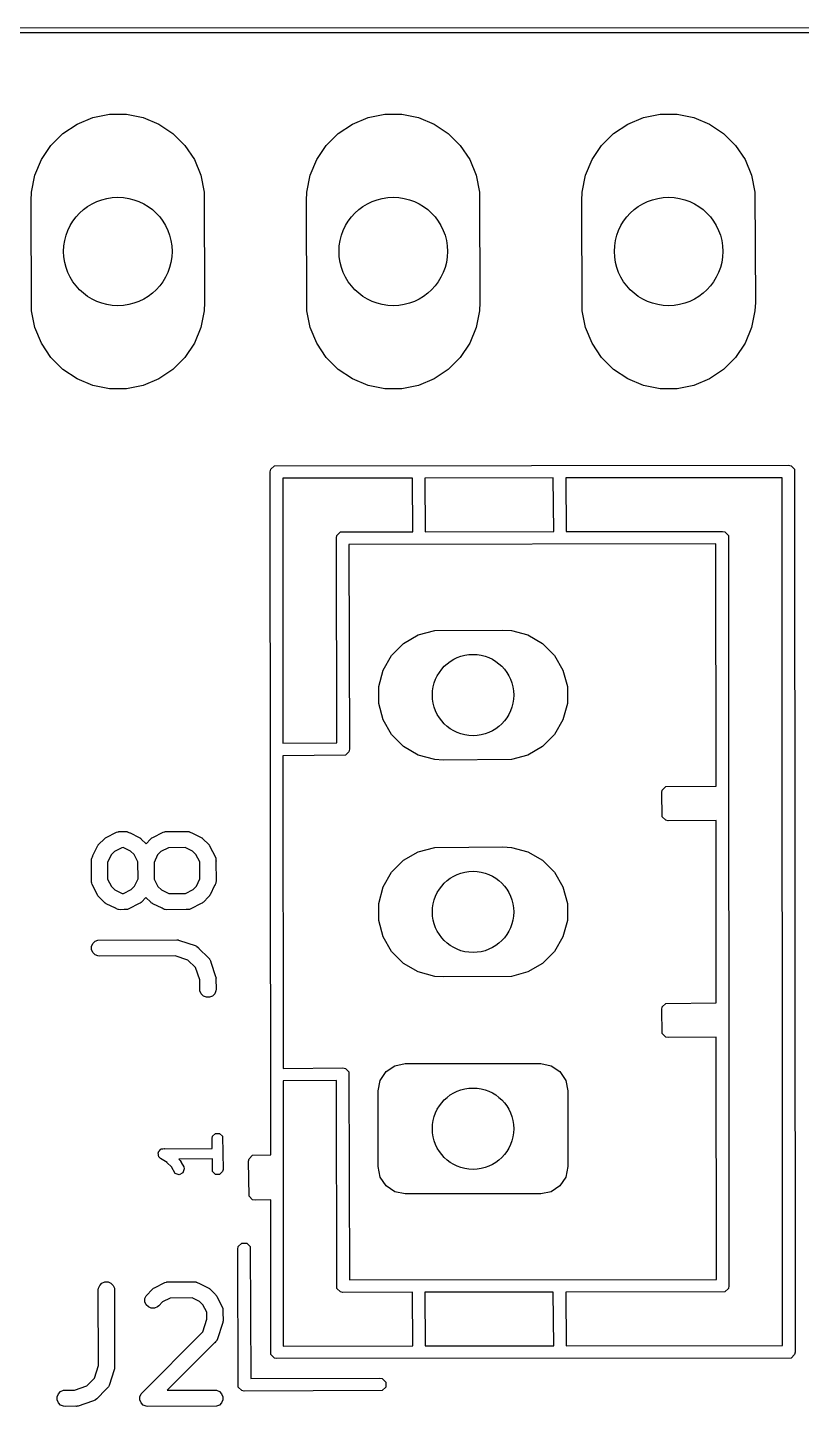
# Model space of a CAD drawing. Extents: x 4.85 to 7.13, y -3.95 to -2.88.
# Drawn here: x 5.978 to 6.259, y -3.381 to -2.88 of the extents above; entities that cross this region are included whole.
import ezdxf

# ---------------------------------------------------------------- set-up
doc = ezdxf.new("R2010")
doc.units = 0
doc.header["$MEASUREMENT"] = 0
doc.layers.add('BLACK', color=7, linetype='CONTINUOUS')

msp = doc.modelspace()

# ---------------------------------------------------------------- linework, layer by layer
at = {"layer": 'BLACK', "linetype": 'CONTINUOUS'}
for p, q in [((4.84947, -2.88019), (6.86984, -2.88012)), ((6.86886, -2.88201), (4.85075, -2.88209)), ((5.99618, -2.91514), (6.00188, -2.91277)), ((6.00188, -2.91277), (6.00794, -2.91157)), ((6.00794, -2.91157), (6.01411, -2.91157)), ((6.01411, -2.91157), (6.02017, -2.91277)), ((6.02017, -2.91277), (6.02587, -2.91514)), ((6.09618, -2.91514), (6.10188, -2.91277)), ((6.10188, -2.91277), (6.10794, -2.91157)), ((6.10794, -2.91157), (6.11411, -2.91157)), ((6.11411, -2.91157), (6.12017, -2.91277)), ((6.12017, -2.91277), (6.12587, -2.91514)), ((6.19618, -2.91514), (6.20188, -2.91277)), ((6.20188, -2.91277), (6.20794, -2.91157)), ((6.20794, -2.91157), (6.21411, -2.91157)), ((6.21411, -2.91157), (6.22017, -2.91277)), ((6.22017, -2.91277), (6.22587, -2.91514)), ((5.98668, -2.92293), (5.99104, -2.91857)), ((5.99104, -2.91857), (5.99618, -2.91514)), ((6.02587, -2.91514), (6.031, -2.91857)), ((6.031, -2.91857), (6.03537, -2.92293)), ((6.08668, -2.92293), (6.09104, -2.91857)), ((6.09104, -2.91857), (6.09618, -2.91514)), ((6.12587, -2.91514), (6.131, -2.91857)), ((6.131, -2.91857), (6.13537, -2.92293)), ((6.18668, -2.92293), (6.19104, -2.91857)), ((6.19104, -2.91857), (6.19618, -2.91514)), ((6.22587, -2.91514), (6.231, -2.91857)), ((6.231, -2.91857), (6.23537, -2.92293)), ((5.98325, -2.92807), (5.98668, -2.92293)), ((6.03537, -2.92293), (6.0388, -2.92807)), ((6.08325, -2.92807), (6.08668, -2.92293)), ((6.13537, -2.92293), (6.1388, -2.92807)), ((6.18325, -2.92807), (6.18668, -2.92293)), ((6.23537, -2.92293), (6.2388, -2.92807)), ((5.98088, -2.93377), (5.98325, -2.92807)), ((6.0388, -2.92807), (6.04116, -2.93377)), ((6.08088, -2.93377), (6.08325, -2.92807)), ((6.1388, -2.92807), (6.14116, -2.93377)), ((6.18088, -2.93377), (6.18325, -2.92807)), ((6.2388, -2.92807), (6.24116, -2.93377)), ((5.97968, -2.93983), (5.98088, -2.93377)), ((6.04116, -2.93377), (6.04237, -2.93983)), ((6.07968, -2.93983), (6.08088, -2.93377)), ((6.14116, -2.93377), (6.14237, -2.93983)), ((6.17968, -2.93983), (6.18088, -2.93377)), ((6.24116, -2.93377), (6.24237, -2.93983)), ((5.97953, -2.94291), (5.97968, -2.93983)), ((5.97968, -2.98301), (5.97953, -2.94291)), ((6.04237, -2.93983), (6.04252, -2.97992)), ((6.07953, -2.94291), (6.07968, -2.93983)), ((6.07968, -2.98301), (6.07953, -2.94291)), ((6.14237, -2.93983), (6.14252, -2.97992)), ((6.17953, -2.94291), (6.17968, -2.93983)), ((6.17968, -2.98301), (6.17953, -2.94291)), ((6.24237, -2.93983), (6.24252, -2.97992)), ((5.98088, -2.98906), (5.97968, -2.98301)), ((6.04237, -2.98301), (6.04116, -2.98906)), ((6.04252, -2.97992), (6.04237, -2.98301)), ((6.08088, -2.98906), (6.07968, -2.98301)), ((6.14237, -2.98301), (6.14116, -2.98906)), ((6.14252, -2.97992), (6.14237, -2.98301)), ((6.18088, -2.98906), (6.17968, -2.98301)), ((6.24237, -2.98301), (6.24116, -2.98906)), ((6.24252, -2.97992), (6.24237, -2.98301)), ((5.98325, -2.99477), (5.98088, -2.98906)), ((6.04116, -2.98906), (6.0388, -2.99477)), ((6.08325, -2.99477), (6.08088, -2.98906)), ((6.14116, -2.98906), (6.1388, -2.99477)), ((6.18325, -2.99477), (6.18088, -2.98906)), ((6.24116, -2.98906), (6.2388, -2.99477)), ((5.98668, -2.9999), (5.98325, -2.99477)), ((6.0388, -2.99477), (6.03537, -2.9999)), ((6.08668, -2.9999), (6.08325, -2.99477)), ((6.1388, -2.99477), (6.13537, -2.9999)), ((6.18668, -2.9999), (6.18325, -2.99477)), ((6.2388, -2.99477), (6.23537, -2.9999)), ((5.99104, -3.00427), (5.98668, -2.9999)), ((5.99618, -3.0077), (5.99104, -3.00427)), ((6.031, -3.00427), (6.02587, -3.0077)), ((6.03537, -2.9999), (6.031, -3.00427)), ((6.09104, -3.00427), (6.08668, -2.9999)), ((6.09618, -3.0077), (6.09104, -3.00427)), ((6.131, -3.00427), (6.12587, -3.0077)), ((6.13537, -2.9999), (6.131, -3.00427)), ((6.19104, -3.00427), (6.18668, -2.9999)), ((6.19618, -3.0077), (6.19104, -3.00427)), ((6.231, -3.00427), (6.22587, -3.0077)), ((6.23537, -2.9999), (6.231, -3.00427)), ((6.00188, -3.01006), (5.99618, -3.0077)), ((6.02587, -3.0077), (6.02017, -3.01006)), ((6.10188, -3.01006), (6.09618, -3.0077)), ((6.12587, -3.0077), (6.12017, -3.01006)), ((6.20188, -3.01006), (6.19618, -3.0077)), ((6.22587, -3.0077), (6.22017, -3.01006)), ((6.00794, -3.01127), (6.00188, -3.01006)), ((6.01411, -3.01127), (6.00794, -3.01127)), ((6.02017, -3.01006), (6.01411, -3.01127)), ((6.10794, -3.01127), (6.10188, -3.01006)), ((6.11411, -3.01127), (6.10794, -3.01127)), ((6.12017, -3.01006), (6.11411, -3.01127)), ((6.20794, -3.01127), (6.20188, -3.01006)), ((6.21411, -3.01127), (6.20794, -3.01127)), ((6.22017, -3.01006), (6.21411, -3.01127)), ((6.06656, -3.04051), (6.06784, -3.03923)), ((6.06784, -3.03923), (6.25457, -3.03906)), ((6.25457, -3.03906), (6.25547, -3.03923)), ((6.25547, -3.03923), (6.25675, -3.04051)), ((6.06638, -3.04142), (6.06656, -3.04051)), ((6.06652, -3.28949), (6.06638, -3.04142)), ((6.11797, -3.04373), (6.07092, -3.04378)), ((6.07092, -3.04378), (6.07098, -3.14)), ((6.11811, -3.06322), (6.11797, -3.04373)), ((6.16915, -3.04368), (6.12252, -3.04373)), ((6.12252, -3.04373), (6.12266, -3.06321)), ((6.16929, -3.06315), (6.16915, -3.04368)), ((6.25221, -3.0436), (6.1737, -3.04368)), ((6.1737, -3.04368), (6.17384, -3.06314)), ((6.25238, -3.35874), (6.25221, -3.0436)), ((6.25675, -3.04051), (6.25693, -3.3611)), ((6.09039, -3.06543), (6.09057, -3.06453)), ((6.09057, -3.06453), (6.09185, -3.06325)), ((6.09185, -3.06325), (6.11811, -3.06322)), ((6.12266, -3.06321), (6.16929, -3.06315)), ((6.17384, -3.06314), (6.23055, -3.06307)), ((6.23055, -3.06307), (6.23146, -3.06325)), ((6.23146, -3.06325), (6.23273, -3.06453)), ((6.23273, -3.06453), (6.23291, -3.33709)), ((6.09057, -3.13986), (6.09039, -3.06543)), ((6.22819, -3.06762), (6.09495, -3.06779)), ((6.09495, -3.06779), (6.09512, -3.1422)), ((6.22825, -3.15561), (6.22819, -3.06762)), ((6.12013, -3.1007), (6.12609, -3.0991)), ((6.12609, -3.0991), (6.15083, -3.0989)), ((6.15083, -3.0989), (6.15391, -3.0991)), ((6.15391, -3.0991), (6.15987, -3.1007)), ((6.11043, -3.10814), (6.11479, -3.10378)), ((6.11479, -3.10378), (6.12013, -3.1007)), ((6.15987, -3.1007), (6.16521, -3.10378)), ((6.16521, -3.10378), (6.16957, -3.10814)), ((6.10735, -3.11348), (6.11043, -3.10814)), ((6.16957, -3.10814), (6.17265, -3.11348)), ((6.10575, -3.11944), (6.10735, -3.11348)), ((6.17265, -3.11348), (6.17425, -3.11944)), ((6.10575, -3.1256), (6.10575, -3.11944)), ((6.17425, -3.11944), (6.17425, -3.1256)), ((6.10735, -3.13156), (6.10575, -3.1256)), ((6.17425, -3.1256), (6.17265, -3.13156)), ((6.11043, -3.1369), (6.10735, -3.13156)), ((6.17265, -3.13156), (6.16957, -3.1369)), ((6.11479, -3.14126), (6.11043, -3.1369)), ((6.16957, -3.1369), (6.16521, -3.14126)), ((6.07098, -3.14), (6.09057, -3.13986)), ((6.09366, -3.14439), (6.07098, -3.14455)), ((6.07098, -3.14455), (6.07104, -3.25811)), ((6.09494, -3.14311), (6.09366, -3.14439)), ((6.09512, -3.1422), (6.09494, -3.14311)), ((6.12013, -3.14434), (6.11479, -3.14126)), ((6.12609, -3.14594), (6.12013, -3.14434)), ((6.15987, -3.14434), (6.15391, -3.14594)), ((6.16521, -3.14126), (6.15987, -3.14434)), ((6.12917, -3.14614), (6.12609, -3.14594)), ((6.15391, -3.14594), (6.12917, -3.14614)), ((6.2085, -3.15795), (6.20868, -3.15705)), ((6.20868, -3.16673), (6.2085, -3.15795)), ((6.20868, -3.15705), (6.20996, -3.15577)), ((6.20996, -3.15577), (6.22825, -3.15561)), ((6.20996, -3.16801), (6.20868, -3.16673)), ((6.21087, -3.16819), (6.20996, -3.16801)), ((6.22826, -3.16804), (6.21087, -3.16819)), ((6.2283, -3.23435), (6.22826, -3.16804)), ((6.00602, -3.1748), (6.00625, -3.17461)), ((6.00625, -3.17461), (6.0063, -3.17456)), ((6.0063, -3.17456), (6.00636, -3.17453)), ((6.00636, -3.17453), (6.00647, -3.17443)), ((6.00647, -3.17443), (6.00682, -3.17429)), ((6.00682, -3.17429), (6.01054, -3.17237)), ((6.01054, -3.17237), (6.01108, -3.17217)), ((6.01108, -3.17217), (6.01119, -3.17216)), ((6.01119, -3.17216), (6.01129, -3.17212)), ((6.01129, -3.17212), (6.01199, -3.1721)), ((6.01199, -3.1721), (6.01223, -3.17208)), ((6.01223, -3.17208), (6.01226, -3.17209)), ((6.01226, -3.17209), (6.01374, -3.17206)), ((6.01374, -3.17206), (6.01431, -3.17212)), ((6.01431, -3.17212), (6.01441, -3.17216)), ((6.01441, -3.17216), (6.01452, -3.17217)), ((6.01452, -3.17217), (6.01503, -3.17241)), ((6.01503, -3.17241), (6.01538, -3.17256)), ((6.01538, -3.17256), (6.01543, -3.17261)), ((6.01543, -3.17261), (6.01881, -3.17425)), ((6.01881, -3.17425), (6.01905, -3.1744)), ((6.01905, -3.1744), (6.01913, -3.17443)), ((6.01913, -3.17443), (6.01917, -3.17448)), ((6.01917, -3.17448), (6.0193, -3.17456)), ((6.0193, -3.17456), (6.01952, -3.17481)), ((6.0229, -3.1748), (6.02312, -3.17461)), ((6.02312, -3.17461), (6.02317, -3.17456)), ((6.02317, -3.17456), (6.02323, -3.17453)), ((6.02323, -3.17453), (6.02334, -3.17443)), ((6.02334, -3.17443), (6.02369, -3.17429)), ((6.02369, -3.17429), (6.02741, -3.17237)), ((6.02741, -3.17237), (6.02795, -3.17217)), ((6.02795, -3.17217), (6.02806, -3.17216)), ((6.02806, -3.17216), (6.02816, -3.17212)), ((6.02816, -3.17212), (6.02868, -3.17211)), ((6.02868, -3.17211), (6.0291, -3.17208)), ((6.0291, -3.17208), (6.02918, -3.17211)), ((6.02918, -3.17211), (6.03623, -3.17206)), ((6.03623, -3.17206), (6.03681, -3.17212)), ((6.03681, -3.17212), (6.03691, -3.17216)), ((6.03691, -3.17216), (6.03701, -3.17217)), ((6.03701, -3.17217), (6.03753, -3.17241)), ((6.03753, -3.17241), (6.03787, -3.17256)), ((6.03787, -3.17256), (6.03792, -3.17261)), ((6.03792, -3.17261), (6.0413, -3.17425)), ((6.0413, -3.17425), (6.04155, -3.1744)), ((6.04155, -3.1744), (6.04162, -3.17443)), ((6.04162, -3.17443), (6.04167, -3.17448)), ((6.04167, -3.17448), (6.04179, -3.17456)), ((6.04179, -3.17456), (6.04202, -3.17481)), ((6.00196, -3.18082), (6.0036, -3.17744)), ((6.0036, -3.17744), (6.00375, -3.17719)), ((6.00375, -3.17719), (6.00378, -3.17712)), ((6.00378, -3.17712), (6.00383, -3.17708)), ((6.00383, -3.17708), (6.00391, -3.17695)), ((6.00391, -3.17695), (6.00416, -3.17673)), ((6.00416, -3.17673), (6.00602, -3.1748)), ((6.00977, -3.17936), (6.00858, -3.18059)), ((6.0125, -3.17795), (6.00977, -3.17936)), ((6.013, -3.17794), (6.0125, -3.17795)), ((6.01566, -3.17923), (6.013, -3.17794)), ((6.01689, -3.18042), (6.01566, -3.17923)), ((6.01952, -3.17481), (6.02126, -3.17649)), ((6.02126, -3.17649), (6.0229, -3.1748)), ((6.02664, -3.17936), (6.02545, -3.18059)), ((6.02935, -3.17796), (6.02664, -3.17936)), ((6.03546, -3.17792), (6.02935, -3.17796)), ((6.03816, -3.17923), (6.03546, -3.17792)), ((6.03939, -3.18042), (6.03816, -3.17923)), ((6.04202, -3.17481), (6.04395, -3.17667)), ((6.04395, -3.17667), (6.04413, -3.1769)), ((6.04413, -3.1769), (6.04419, -3.17695)), ((6.04419, -3.17695), (6.04422, -3.17701)), ((6.04422, -3.17701), (6.04431, -3.17712)), ((6.04431, -3.17712), (6.04446, -3.17747)), ((6.04446, -3.17747), (6.04637, -3.18119)), ((6.11479, -3.18252), (6.12013, -3.17944)), ((6.12013, -3.17944), (6.12609, -3.17784)), ((6.12609, -3.17784), (6.15083, -3.17764)), ((6.15083, -3.17764), (6.15391, -3.17784)), ((6.15391, -3.17784), (6.15987, -3.17944)), ((6.15987, -3.17944), (6.16521, -3.18252)), ((6.00141, -3.18251), (6.00147, -3.18194)), ((6.00146, -3.18956), (6.00141, -3.18251)), ((6.00147, -3.18194), (6.00151, -3.18184)), ((6.00151, -3.18184), (6.00152, -3.18173)), ((6.00152, -3.18173), (6.00176, -3.18122)), ((6.00176, -3.18122), (6.00191, -3.18087)), ((6.00191, -3.18087), (6.00196, -3.18082)), ((6.00858, -3.18059), (6.00727, -3.18329)), ((6.00727, -3.18329), (6.00731, -3.1894)), ((6.01829, -3.18313), (6.01689, -3.18042)), ((6.01833, -3.18924), (6.01829, -3.18313)), ((6.02545, -3.18059), (6.02414, -3.18329)), ((6.02414, -3.18329), (6.02418, -3.1894)), ((6.04078, -3.18313), (6.03939, -3.18042)), ((6.04083, -3.18924), (6.04078, -3.18313)), ((6.04637, -3.18119), (6.04658, -3.18173)), ((6.04658, -3.18173), (6.04659, -3.18184)), ((6.04659, -3.18184), (6.04663, -3.18194)), ((6.04663, -3.18194), (6.04663, -3.18246)), ((6.04663, -3.18246), (6.04666, -3.18288)), ((6.04666, -3.18288), (6.04664, -3.18296)), ((6.04664, -3.18296), (6.04669, -3.19001)), ((6.11043, -3.18688), (6.11479, -3.18252)), ((6.16521, -3.18252), (6.16957, -3.18688)), ((6.00143, -3.18964), (6.00146, -3.18956)), ((6.00146, -3.19006), (6.00143, -3.18964)), ((6.00731, -3.1894), (6.00871, -3.1921)), ((6.01702, -3.19193), (6.01833, -3.18924)), ((6.02418, -3.1894), (6.02558, -3.1921)), ((6.03952, -3.19193), (6.04083, -3.18924)), ((6.10735, -3.19222), (6.11043, -3.18688)), ((6.16957, -3.18688), (6.17265, -3.19222)), ((6.00147, -3.19059), (6.00146, -3.19006)), ((6.00151, -3.19069), (6.00147, -3.19059)), ((6.00152, -3.19079), (6.00151, -3.19069)), ((6.00172, -3.19133), (6.00152, -3.19079)), ((6.00364, -3.19505), (6.00172, -3.19133)), ((6.00871, -3.1921), (6.00994, -3.1933)), ((6.00994, -3.1933), (6.01259, -3.19458)), ((6.01259, -3.19458), (6.0131, -3.19457)), ((6.0131, -3.19457), (6.01583, -3.19317)), ((6.01583, -3.19317), (6.01702, -3.19193)), ((6.02558, -3.1921), (6.02681, -3.1933)), ((6.02681, -3.1933), (6.02951, -3.1946)), ((6.02951, -3.1946), (6.03562, -3.19456)), ((6.03562, -3.19456), (6.03833, -3.19317)), ((6.03833, -3.19317), (6.03952, -3.19193)), ((6.04614, -3.1917), (6.0445, -3.19508)), ((6.04619, -3.19165), (6.04614, -3.1917)), ((6.04633, -3.1913), (6.04619, -3.19165)), ((6.04658, -3.19079), (6.04633, -3.1913)), ((6.04659, -3.19069), (6.04658, -3.19079)), ((6.04663, -3.19059), (6.04659, -3.19069)), ((6.04669, -3.19001), (6.04663, -3.19059)), ((6.10575, -3.19818), (6.10735, -3.19222)), ((6.17265, -3.19222), (6.17425, -3.19818)), ((6.00378, -3.1954), (6.00364, -3.19505)), ((6.00388, -3.19552), (6.00378, -3.1954)), ((6.00391, -3.19557), (6.00388, -3.19552)), ((6.00396, -3.19562), (6.00391, -3.19557)), ((6.00415, -3.19585), (6.00396, -3.19562)), ((6.00608, -3.19771), (6.00415, -3.19585)), ((6.0063, -3.19797), (6.00608, -3.19771)), ((6.00643, -3.19805), (6.0063, -3.19797)), ((6.00647, -3.19809), (6.00643, -3.19805)), ((6.00654, -3.19812), (6.00647, -3.19809)), ((6.00679, -3.19828), (6.00654, -3.19812)), ((6.01017, -3.19992), (6.00679, -3.19828)), ((6.01878, -3.19823), (6.01506, -3.20015)), ((6.01913, -3.19809), (6.01878, -3.19823)), ((6.01924, -3.198), (6.01913, -3.19809)), ((6.0193, -3.19797), (6.01924, -3.198)), ((6.01935, -3.19791), (6.0193, -3.19797)), ((6.01957, -3.19772), (6.01935, -3.19791)), ((6.02121, -3.19603), (6.01957, -3.19772)), ((6.02295, -3.19771), (6.02121, -3.19603)), ((6.02317, -3.19797), (6.02295, -3.19771)), ((6.0233, -3.19805), (6.02317, -3.19797)), ((6.02334, -3.19809), (6.0233, -3.19805)), ((6.02342, -3.19812), (6.02334, -3.19809)), ((6.02366, -3.19828), (6.02342, -3.19812)), ((6.02705, -3.19992), (6.02366, -3.19828)), ((6.04128, -3.19823), (6.03755, -3.20015)), ((6.04162, -3.19809), (6.04128, -3.19823)), ((6.04174, -3.198), (6.04162, -3.19809)), ((6.04179, -3.19797), (6.04174, -3.198)), ((6.04184, -3.19791), (6.04179, -3.19797)), ((6.04207, -3.19772), (6.04184, -3.19791)), ((6.04394, -3.19579), (6.04207, -3.19772)), ((6.04419, -3.19557), (6.04394, -3.19579)), ((6.04427, -3.19545), (6.04419, -3.19557)), ((6.04431, -3.1954), (6.04427, -3.19545)), ((6.04434, -3.19533), (6.04431, -3.1954)), ((6.0445, -3.19508), (6.04434, -3.19533)), ((6.10575, -3.20434), (6.10575, -3.19818)), ((6.17425, -3.19818), (6.17425, -3.20434)), ((6.01022, -3.19997), (6.01017, -3.19992)), ((6.01057, -3.20011), (6.01022, -3.19997)), ((6.01108, -3.20036), (6.01057, -3.20011)), ((6.01119, -3.20037), (6.01108, -3.20036)), ((6.01129, -3.20041), (6.01119, -3.20037)), ((6.01186, -3.20046), (6.01129, -3.20041)), ((6.01333, -3.20043), (6.01186, -3.20046)), ((6.01337, -3.20044), (6.01333, -3.20043)), ((6.01361, -3.20042), (6.01337, -3.20044)), ((6.01431, -3.20041), (6.01361, -3.20042)), ((6.01441, -3.20037), (6.01431, -3.20041)), ((6.01452, -3.20036), (6.01441, -3.20037)), ((6.01506, -3.20015), (6.01452, -3.20036)), ((6.02709, -3.19997), (6.02705, -3.19992)), ((6.02744, -3.20011), (6.02709, -3.19997)), ((6.02795, -3.20036), (6.02744, -3.20011)), ((6.02806, -3.20037), (6.02795, -3.20036)), ((6.02816, -3.20041), (6.02806, -3.20037)), ((6.02873, -3.20046), (6.02816, -3.20041)), ((6.03579, -3.20041), (6.02873, -3.20046)), ((6.03586, -3.20044), (6.03579, -3.20041)), ((6.03628, -3.20041), (6.03586, -3.20044)), ((6.03681, -3.20041), (6.03628, -3.20041)), ((6.03691, -3.20037), (6.03681, -3.20041)), ((6.03701, -3.20036), (6.03691, -3.20037)), ((6.03755, -3.20015), (6.03701, -3.20036)), ((6.10735, -3.2103), (6.10575, -3.20434)), ((6.17425, -3.20434), (6.17265, -3.2103)), ((6.00147, -3.21381), (6.00191, -3.21274)), ((6.00147, -3.21496), (6.00147, -3.21381)), ((6.00191, -3.21274), (6.00272, -3.21193)), ((6.00272, -3.21193), (6.00379, -3.21149)), ((6.00379, -3.21149), (6.03248, -3.21143)), ((6.03248, -3.21143), (6.03278, -3.21146)), ((6.03278, -3.21146), (6.03285, -3.21145)), ((6.03285, -3.21145), (6.03291, -3.21147)), ((6.03291, -3.21147), (6.03306, -3.21149)), ((6.03306, -3.21149), (6.03343, -3.21164)), ((6.03343, -3.21164), (6.03904, -3.21346)), ((6.03904, -3.21346), (6.03957, -3.21369)), ((6.03957, -3.21369), (6.03965, -3.21376)), ((6.03965, -3.21376), (6.03975, -3.2138)), ((6.03975, -3.2138), (6.04014, -3.21419)), ((6.04014, -3.21419), (6.04044, -3.21445)), ((6.04044, -3.21445), (6.04047, -3.21451)), ((6.04047, -3.21451), (6.04395, -3.21792)), ((6.11043, -3.21564), (6.10735, -3.2103)), ((6.17265, -3.2103), (6.16957, -3.21564)), ((6.00191, -3.21602), (6.00147, -3.21496)), ((6.00272, -3.21684), (6.00191, -3.21602)), ((6.00379, -3.21728), (6.00272, -3.21684)), ((6.00436, -3.21734), (6.00379, -3.21728)), ((6.03185, -3.21728), (6.00436, -3.21734)), ((6.03646, -3.21877), (6.03185, -3.21728)), ((6.03925, -3.22152), (6.03646, -3.21877)), ((6.04395, -3.21792), (6.04431, -3.21837)), ((6.04431, -3.21837), (6.04435, -3.21847)), ((6.04435, -3.21847), (6.04442, -3.21855)), ((6.04442, -3.21855), (6.0446, -3.21906)), ((6.0446, -3.21906), (6.04475, -3.21943)), ((6.04475, -3.21943), (6.04475, -3.21951)), ((6.04475, -3.21951), (6.04653, -3.2247)), ((6.11479, -3.22), (6.11043, -3.21564)), ((6.16957, -3.21564), (6.16521, -3.22)), ((6.04078, -3.22598), (6.03925, -3.22152)), ((6.04653, -3.2247), (6.0466, -3.22498)), ((6.12013, -3.22308), (6.11479, -3.22)), ((6.12609, -3.22468), (6.12013, -3.22308)), ((6.12917, -3.22488), (6.12609, -3.22468)), ((6.15391, -3.22468), (6.12917, -3.22488)), ((6.15987, -3.22308), (6.15391, -3.22468)), ((6.16521, -3.22), (6.15987, -3.22308)), ((6.04084, -3.22996), (6.04078, -3.22598)), ((6.0466, -3.22498), (6.04663, -3.22506)), ((6.04663, -3.22506), (6.04663, -3.22512)), ((6.04663, -3.22512), (6.04666, -3.22526)), ((6.04669, -3.22938), (6.04663, -3.22996)), ((6.04666, -3.22526), (6.04664, -3.22563)), ((6.04664, -3.22563), (6.04669, -3.22938)), ((6.04128, -3.23102), (6.04084, -3.22996)), ((6.04209, -3.23184), (6.04128, -3.23102)), ((6.04316, -3.23228), (6.04209, -3.23184)), ((6.04431, -3.23228), (6.04316, -3.23228)), ((6.04537, -3.23184), (6.04431, -3.23228)), ((6.04619, -3.23102), (6.04537, -3.23184)), ((6.04663, -3.22996), (6.04619, -3.23102)), ((6.20868, -3.23579), (6.20996, -3.23451)), ((6.20996, -3.23451), (6.2283, -3.23435)), ((6.2085, -3.23669), (6.20868, -3.23579)), ((6.20868, -3.24547), (6.2085, -3.23669)), ((6.20996, -3.24675), (6.20868, -3.24547)), ((6.21087, -3.24693), (6.20996, -3.24675)), ((6.22831, -3.24678), (6.21087, -3.24693)), ((6.22837, -3.33473), (6.22831, -3.24678)), ((6.07104, -3.25811), (6.09276, -3.25795)), ((6.09276, -3.25795), (6.09366, -3.25813)), ((6.09366, -3.25813), (6.09494, -3.25941)), ((6.09494, -3.25941), (6.09511, -3.3349)), ((6.1063, -3.26245), (6.10843, -3.25926)), ((6.10843, -3.25926), (6.11163, -3.25713)), ((6.11163, -3.25713), (6.11539, -3.25638)), ((6.11539, -3.25638), (6.16461, -3.25638)), ((6.16461, -3.25638), (6.16837, -3.25713)), ((6.16837, -3.25713), (6.17157, -3.25926)), ((6.17157, -3.25926), (6.1737, -3.26245)), ((6.0904, -3.26252), (6.07105, -3.26266)), ((6.07105, -3.26266), (6.0711, -3.35892)), ((6.09057, -3.33799), (6.0904, -3.26252)), ((6.10555, -3.26622), (6.1063, -3.26245)), ((6.1737, -3.26245), (6.17445, -3.26622)), ((6.10555, -3.29378), (6.10555, -3.26622)), ((6.17445, -3.26622), (6.17445, -3.29378)), ((6.04526, -3.28351), (6.04541, -3.28276)), ((6.04531, -3.28718), (6.04526, -3.28351)), ((6.04541, -3.28276), (6.04648, -3.2817)), ((6.04648, -3.2817), (6.04798, -3.2817)), ((6.04798, -3.2817), (6.04905, -3.28276)), ((6.04905, -3.28276), (6.0492, -3.29476)), ((6.02561, -3.28876), (6.02572, -3.28859)), ((6.02572, -3.28932), (6.02561, -3.28876)), ((6.02572, -3.28839), (6.02613, -3.28798)), ((6.02572, -3.28859), (6.02572, -3.28839)), ((6.02572, -3.28989), (6.02572, -3.28932)), ((6.02613, -3.28798), (6.02645, -3.2875)), ((6.02645, -3.2875), (6.02665, -3.28746)), ((6.02665, -3.28746), (6.02679, -3.28732)), ((6.02679, -3.28732), (6.02739, -3.28732)), ((6.02739, -3.28732), (6.02793, -3.28721)), ((6.02793, -3.28721), (6.02809, -3.28731)), ((6.02809, -3.28731), (6.04531, -3.28718)), ((6.05868, -3.29091), (6.05996, -3.28963)), ((6.05996, -3.28963), (6.06652, -3.28949)), ((6.02587, -3.29004), (6.02572, -3.28989)), ((6.02591, -3.29023), (6.02587, -3.29004)), ((6.02645, -3.29078), (6.02591, -3.29023)), ((6.02887, -3.29226), (6.02645, -3.29078)), ((6.02896, -3.29241), (6.02887, -3.29226)), ((6.03049, -3.2938), (6.02896, -3.29241)), ((6.03188, -3.29625), (6.03049, -3.2938)), ((6.04535, -3.29098), (6.03315, -3.29107)), ((6.03315, -3.29107), (6.03352, -3.2914)), ((6.03352, -3.2914), (6.03352, -3.2914)), ((6.03352, -3.2914), (6.03352, -3.2914)), ((6.03352, -3.2914), (6.03362, -3.2915)), ((6.03362, -3.2915), (6.03405, -3.29213)), ((6.03405, -3.29213), (6.03405, -3.29233)), ((6.03405, -3.29233), (6.03493, -3.29388)), ((6.03513, -3.29462), (6.03466, -3.29605)), ((6.03493, -3.29388), (6.03513, -3.29462)), ((6.04541, -3.29552), (6.04535, -3.29098)), ((6.0492, -3.29476), (6.04905, -3.29552)), ((6.0585, -3.29181), (6.05868, -3.29091)), ((6.05868, -3.30453), (6.0585, -3.29181)), ((6.1063, -3.29755), (6.10555, -3.29378)), ((6.17445, -3.29378), (6.1737, -3.29755)), ((6.03331, -3.29673), (6.03188, -3.29625)), ((6.03466, -3.29605), (6.03331, -3.29673)), ((6.04648, -3.29658), (6.04541, -3.29552)), ((6.04798, -3.29658), (6.04648, -3.29658)), ((6.04905, -3.29552), (6.04798, -3.29658)), ((6.10843, -3.30074), (6.1063, -3.29755)), ((6.1737, -3.29755), (6.17157, -3.30074)), ((6.05996, -3.3058), (6.05868, -3.30453)), ((6.11163, -3.30287), (6.10843, -3.30074)), ((6.11539, -3.30362), (6.11163, -3.30287)), ((6.16461, -3.30362), (6.11539, -3.30362)), ((6.16837, -3.30287), (6.16461, -3.30362)), ((6.17157, -3.30074), (6.16837, -3.30287)), ((6.06087, -3.30598), (6.05996, -3.3058)), ((6.06653, -3.30587), (6.06087, -3.30598)), ((6.06656, -3.36198), (6.06653, -3.30587)), ((6.05457, -3.3237), (6.05475, -3.3228)), ((6.05475, -3.37382), (6.05457, -3.3237)), ((6.05475, -3.3228), (6.05603, -3.32152)), ((6.05603, -3.32152), (6.05783, -3.32152)), ((6.05783, -3.32152), (6.05911, -3.3228)), ((6.05911, -3.3228), (6.05928, -3.37072)), ((6.09511, -3.3349), (6.22837, -3.33473)), ((6.00392, -3.33854), (6.00398, -3.33796)), ((6.00398, -3.36602), (6.00392, -3.33854)), ((6.00398, -3.33796), (6.00442, -3.3369)), ((6.00442, -3.3369), (6.00524, -3.33608)), ((6.00524, -3.33608), (6.0063, -3.33564)), ((6.0063, -3.33564), (6.00745, -3.33564)), ((6.00745, -3.33564), (6.00852, -3.33608)), ((6.00852, -3.33608), (6.00933, -3.3369)), ((6.00933, -3.3369), (6.00977, -3.33796)), ((6.00977, -3.33796), (6.00983, -3.36666)), ((6.02129, -3.34065), (6.02354, -3.33832)), ((6.02354, -3.33832), (6.02376, -3.33814)), ((6.02376, -3.33814), (6.02381, -3.33808)), ((6.02381, -3.33808), (6.02387, -3.33805)), ((6.02387, -3.33805), (6.02398, -3.33796)), ((6.02398, -3.33796), (6.02433, -3.33781)), ((6.02433, -3.33781), (6.02805, -3.3359)), ((6.02805, -3.3359), (6.02859, -3.33569)), ((6.02859, -3.33569), (6.0287, -3.33568)), ((6.0287, -3.33568), (6.0288, -3.33564)), ((6.0288, -3.33564), (6.02931, -3.33564)), ((6.02931, -3.33564), (6.02974, -3.33561)), ((6.02974, -3.33561), (6.02983, -3.33563)), ((6.02983, -3.33563), (6.03875, -3.33558)), ((6.03875, -3.33558), (6.03932, -3.33564)), ((6.03932, -3.33564), (6.03942, -3.33568)), ((6.03942, -3.33568), (6.03953, -3.33569)), ((6.03953, -3.33569), (6.04004, -3.33594)), ((6.04004, -3.33594), (6.04039, -3.33608)), ((6.04039, -3.33608), (6.04044, -3.33613)), ((6.04044, -3.33613), (6.04382, -3.33777)), ((6.04382, -3.33777), (6.04407, -3.33793)), ((6.04407, -3.33793), (6.04414, -3.33796)), ((6.04414, -3.33796), (6.04418, -3.338)), ((6.04418, -3.338), (6.04431, -3.33808)), ((6.04431, -3.33808), (6.04453, -3.33833)), ((6.04453, -3.33833), (6.04646, -3.3402)), ((6.09185, -3.33927), (6.09057, -3.33799)), ((6.09276, -3.33945), (6.09185, -3.33927)), ((6.11797, -3.33942), (6.09276, -3.33945)), ((6.11811, -3.35887), (6.11797, -3.33942)), ((6.16915, -3.33935), (6.12252, -3.33941)), ((6.12252, -3.33941), (6.12266, -3.35887)), ((6.16929, -3.35882), (6.16915, -3.33935)), ((6.23146, -3.33927), (6.1737, -3.33934)), ((6.1737, -3.33934), (6.17384, -3.35882)), ((6.23273, -3.33799), (6.23146, -3.33927)), ((6.23291, -3.33709), (6.23273, -3.33799)), ((6.02085, -3.34171), (6.02129, -3.34065)), ((6.02085, -3.34286), (6.02085, -3.34171)), ((6.02129, -3.34393), (6.02085, -3.34286)), ((6.02211, -3.34474), (6.02129, -3.34393)), ((6.02317, -3.34518), (6.02211, -3.34474)), ((6.02539, -3.34474), (6.02433, -3.34518)), ((6.02584, -3.34437), (6.02539, -3.34474)), ((6.02728, -3.34288), (6.02584, -3.34437)), ((6.02999, -3.34149), (6.02728, -3.34288)), ((6.03797, -3.34144), (6.02999, -3.34149)), ((6.04067, -3.34275), (6.03797, -3.34144)), ((6.0419, -3.34394), (6.04067, -3.34275)), ((6.0433, -3.34666), (6.0419, -3.34394)), ((6.04646, -3.3402), (6.04665, -3.34042)), ((6.04665, -3.34042), (6.0467, -3.34048)), ((6.0467, -3.34048), (6.04673, -3.34053)), ((6.04673, -3.34053), (6.04683, -3.34065)), ((6.04683, -3.34065), (6.04697, -3.34099)), ((6.04697, -3.34099), (6.04889, -3.34471)), ((6.04889, -3.34471), (6.04909, -3.34526)), ((6.02433, -3.34518), (6.02317, -3.34518)), ((6.04186, -3.35375), (6.04334, -3.34919)), ((6.04334, -3.34919), (6.0433, -3.34666)), ((6.04909, -3.34526), (6.0491, -3.34536)), ((6.0491, -3.34536), (6.04914, -3.34546)), ((6.04914, -3.34546), (6.04915, -3.34604)), ((6.04915, -3.34604), (6.04918, -3.3464)), ((6.04918, -3.3464), (6.04916, -3.34647)), ((6.04916, -3.34647), (6.0492, -3.34978)), ((6.0492, -3.34978), (6.04917, -3.35008)), ((6.01942, -3.37627), (6.04186, -3.35375)), ((6.04899, -3.35073), (6.04717, -3.35634)), ((6.04914, -3.35036), (6.04899, -3.35073)), ((6.04916, -3.35021), (6.04914, -3.35036)), ((6.04918, -3.35015), (6.04916, -3.35021)), ((6.04917, -3.35008), (6.04918, -3.35015)), ((6.04609, -3.35779), (6.02895, -3.37499)), ((6.04618, -3.35774), (6.04609, -3.35779)), ((6.04648, -3.35739), (6.04618, -3.35774)), ((6.04683, -3.35705), (6.04648, -3.35739)), ((6.04687, -3.35695), (6.04683, -3.35705)), ((6.04694, -3.35687), (6.04687, -3.35695)), ((6.04717, -3.35634), (6.04694, -3.35687)), ((6.0711, -3.35892), (6.11811, -3.35887)), ((6.12266, -3.35887), (6.16929, -3.35882)), ((6.17384, -3.35882), (6.25238, -3.35874)), ((6.06656, -3.36201), (6.06656, -3.36198)), ((6.06784, -3.36328), (6.06656, -3.36201)), ((6.06874, -3.36346), (6.06784, -3.36328)), ((6.25547, -3.36328), (6.06874, -3.36346)), ((6.25675, -3.36201), (6.25547, -3.36328)), ((6.25693, -3.3611), (6.25675, -3.36201)), ((6.00249, -3.37063), (6.00398, -3.36602)), ((6.00962, -3.3676), (6.0078, -3.37322)), ((6.00977, -3.36723), (6.00962, -3.3676)), ((6.00979, -3.36709), (6.00977, -3.36723)), ((6.00981, -3.36703), (6.00979, -3.36709)), ((6.00983, -3.36666), (6.0098, -3.36695)), ((6.0098, -3.36695), (6.00981, -3.36703)), ((5.9913, -3.37501), (5.99528, -3.37496)), ((5.99528, -3.37496), (5.99974, -3.37343)), ((5.99974, -3.37343), (6.00249, -3.37063)), ((6.00675, -3.37465), (6.00334, -3.37812)), ((6.00681, -3.37461), (6.00675, -3.37465)), ((6.00707, -3.37431), (6.00681, -3.37461)), ((6.00746, -3.37392), (6.00707, -3.37431)), ((6.0075, -3.37382), (6.00746, -3.37392)), ((6.00757, -3.37374), (6.0075, -3.37382)), ((6.0078, -3.37322), (6.00757, -3.37374)), ((6.02895, -3.37499), (6.04625, -3.37495)), ((6.04625, -3.37495), (6.04682, -3.37501)), ((6.05603, -3.3751), (6.05475, -3.37382)), ((6.05928, -3.37072), (6.10614, -3.37055)), ((6.10614, -3.37055), (6.10705, -3.37073)), ((6.10705, -3.37073), (6.10832, -3.37201)), ((6.10832, -3.37382), (6.10705, -3.3751)), ((6.10832, -3.37201), (6.10832, -3.37382)), ((5.98898, -3.37733), (5.98942, -3.37627)), ((5.98898, -3.37848), (5.98898, -3.37733)), ((5.98942, -3.37955), (5.98898, -3.37848)), ((5.98942, -3.37627), (5.99024, -3.37545)), ((5.99024, -3.38036), (5.98942, -3.37955)), ((5.99024, -3.37545), (5.9913, -3.37501)), ((6.00175, -3.37893), (5.99656, -3.38071)), ((6.00183, -3.37893), (6.00175, -3.37893)), ((6.0022, -3.37877), (6.00183, -3.37893)), ((6.00271, -3.3786), (6.0022, -3.37877)), ((6.00279, -3.37853), (6.00271, -3.3786)), ((6.00289, -3.37849), (6.00279, -3.37853)), ((6.00334, -3.37812), (6.00289, -3.37849)), ((6.01898, -3.37733), (6.01942, -3.37627)), ((6.01898, -3.37848), (6.01898, -3.37733)), ((6.01942, -3.37955), (6.01898, -3.37848)), ((6.02023, -3.38036), (6.01942, -3.37955)), ((6.04682, -3.37501), (6.04789, -3.37545)), ((6.04789, -3.37545), (6.0487, -3.37627)), ((6.0487, -3.37955), (6.04789, -3.38036)), ((6.0487, -3.37627), (6.04914, -3.37733)), ((6.04914, -3.37848), (6.0487, -3.37955)), ((6.04914, -3.37733), (6.04914, -3.37848)), ((6.05693, -3.37528), (6.05603, -3.3751)), ((6.10705, -3.3751), (6.05693, -3.37528)), ((5.9913, -3.3808), (5.99024, -3.38036)), ((5.99188, -3.38086), (5.9913, -3.3808)), ((5.99563, -3.38081), (5.99188, -3.38086)), ((5.996, -3.38084), (5.99563, -3.38081)), ((5.99614, -3.3808), (5.996, -3.38084)), ((5.9962, -3.3808), (5.99614, -3.3808)), ((5.99628, -3.38077), (5.9962, -3.3808)), ((5.99656, -3.38071), (5.99628, -3.38077)), ((6.0213, -3.3808), (6.02023, -3.38036)), ((6.02187, -3.38086), (6.0213, -3.3808)), ((6.04682, -3.3808), (6.02187, -3.38086)), ((6.04789, -3.38036), (6.04682, -3.3808))]:
    msp.add_line(p, q, dxfattribs=at)
at = {"layer": 'BLACK'}
for centre, radius in [((6.01102, -2.96142), 0.01969), ((6.11102, -2.96142), 0.01969), ((6.21102, -2.96142), 0.01969), ((6.14, -3.12252), 0.01476), ((6.14, -3.20126), 0.01476), ((6.14, -3.28), 0.01476)]:
    msp.add_circle(centre, radius, dxfattribs=at)

doc.saveas('drawing.dxf')
